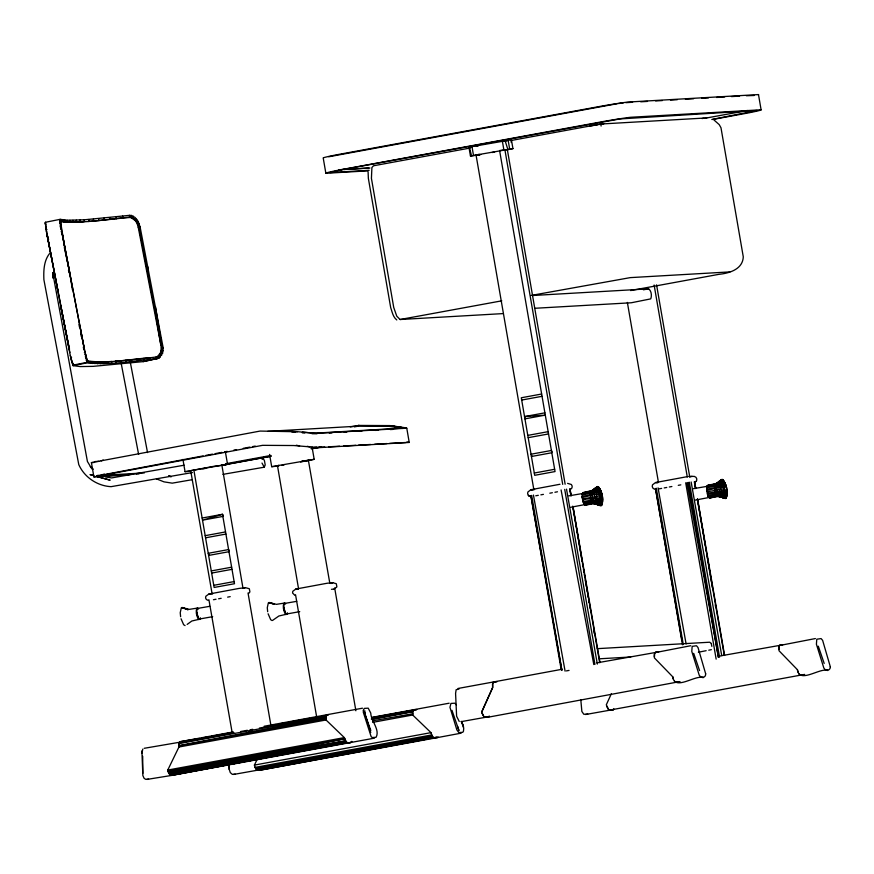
<?xml version="1.0" encoding="UTF-8"?>
<svg xmlns="http://www.w3.org/2000/svg" width="874" height="874" viewBox="0 0 874 874"><rect width="100%" height="100%" fill="white"/><g stroke="black" fill="none" stroke-linecap="round" stroke-linejoin="round"><path stroke-width="1.31" d="M141.883 753.191L142.801 749.094M142.691 756.239L142.833 773.37M602.459 497.372L601.825 499.524L600.067 495.853L582.401 499.021L582.281 495.001L592.31 492.652L596.002 490.238L597.008 486.796L598.329 486.72C602.295 491.701 603.912 499.491 601.563 505.489L592.528 503.129L590.791 498.956L590.223 493.548L590.89 491.286L597.619 486.501L601.902 494.094M600.067 495.853L600.536 492.051M726.895 490.227L726.261 492.379L724.502 488.708L706.837 491.876L706.837 486.862L714.779 485.398L720.624 481.574L721.443 479.64L722.754 479.564C726.731 484.557 728.348 492.335 725.999 498.333L716.964 495.984L715.227 491.811L714.659 486.392L715.314 484.13L722.055 479.345L726.327 486.938M724.502 488.708L724.415 485.769L720.624 481.574L720.438 483.093L716.735 485.496L706.716 487.856L708.082 495.755L708.541 496.716L718.789 495.427L723.224 496.618L725.387 498.628L726.261 492.379M703.155 677.7C695.726 674.367 674.652 691.356 672.794 676.869L654.353 657.849L654.757 652.703L690.766 645.711M827.776 670.544C820.347 667.201 799.273 684.2 797.416 669.702L778.974 650.693L779.379 645.547L815.387 638.555M602.044 504.724L602.252 499.12M726.48 497.579L726.687 491.964M45.262 222.499L45.929 227.775L45.459 222.269L60.175 219.33L67.243 220.259L84.144 219.811L129.527 215.343L131.417 215.452L135.099 217.495L138.179 221.493L140.091 226.901L163.22 348.081L162.575 353.249L158.926 358.165L143.161 361.618L93.179 366.359L80.244 366.577L73.099 365.638L70.291 355.51L60.743 306.009L69.527 349.305M115.16 361.235A517.441 20.747 -10.8 0 0 130.608 359.88A525.165 21.063 -10.8 0 0 149.203 357.881L156.752 356.931L157.167 358.722C134.192 360.547 110.845 365.66 87.815 362.699L85.018 352.572L61.65 231.402L60.175 219.33L64.72 247.331M372.641 722.361L412.79 714.987L412.714 711.644L413.664 709.732M155.441 306.534L161.723 345.219C162.433 349.163 161.996 355.073 157.604 356.592L160.729 352.386L161.286 347.961L155.801 314.651M602.066 499.415L601.563 505.489L593.009 503.577M726.502 492.259L725.999 498.333L718.308 496.388L709.502 497.896L708.672 496.945L709.961 498.038L718.625 495.886L715.97 496.366M654.244 654.287L654.189 656.549M778.865 647.131L778.81 649.393M141.894 750.93L142.855 775.533L144.112 778.319L145.674 779.324L148.58 779.16M170.419 775.118L346.454 742.299L344.345 737.612L167.764 770.06L169.873 774.746L174.527 774.877L175.259 773.796L174.024 775.041L170.419 775.118L168.398 772.376L167.764 770.06L178.941 747.008L326.144 719.957L326.078 716.625L327.018 714.703M696.512 480.842L696.796 478.963L695.999 477.335L694.327 476.396L688.636 476.461M133.296 216.195L133.099 217.877L137.284 222.4L138.955 227.142L161.723 345.219L160.674 339.855M599.979 492.914L596.188 488.719L590.354 492.543L582.412 494.007L582.281 495.001M601.825 499.524L600.951 505.784L598.559 505.227C595.194 500.54 591.949 491.068 597.008 486.796L600.296 492.171M601.552 499.436L600.252 505.565L596.866 498.508L596.002 490.238L599.903 493.504M725.988 492.291L724.688 498.409L722.995 498.071C719.63 493.395 716.385 483.923 721.443 479.64L724.732 485.026L724.415 485.769M209.705 606.327L197.753 608.402L196.77 610.478L197.229 615.067L198.759 618.595L199.971 618.934L212.688 616.662M296.756 601.334L284.804 603.399L283.821 605.485L284.279 610.063L285.809 613.592L287.022 613.93L299.738 611.658M70.291 355.51L72.138 362.568M85.018 352.572L61.825 231.566L61.104 231.719M582.412 494.007L582.27 494.542L583.34 492.554L594.014 490.063L596.767 487.648L596.112 487.452C589.863 490.554 592.157 499.436 595.423 503.894L599.214 505.423L600.241 504.44M706.837 486.862L706.705 487.386L707.776 485.398L718.439 482.918M199.49 738.464L179.815 741.753L178.875 743.665L178.941 747.008L178.875 743.665L326.078 716.625M600.11 492.466L596.527 487.55L590.573 491.778L582.63 493.242L582.477 493.843L582.947 492.739L591.294 491.09L592.222 491.691M707.186 486.25L707.372 485.594L716.177 484.087L707.776 485.398L706.902 486.698L707.066 486.097L715.008 484.633L720.963 480.405L724.546 485.321M601.268 499.174L599.52 504.866L592.528 503.129L570.809 507.259M725.704 492.029L723.956 497.721L716.964 495.984L695.245 500.103M582.15 496.508L590.212 494.728L595.97 492.051L599.892 494.203M706.574 489.364L714.637 487.583L720.405 484.906L724.327 487.058M582.761 493.395L583.81 492.696L583.537 493.351L568.843 495.853M708.235 485.54L707.973 486.206L693.279 488.697M222.914 474.363L264.265 467.197L265.204 464.935L264.44 460.664L263.609 459.145L262.091 459.287M600.984 498.748L598.788 503.763L592.048 502.397L584.105 503.861C577.878 495.46 597.15 501.49 600.241 496.705M725.42 491.592L723.224 496.618L720.842 489.156L720.438 483.093L724.338 486.359M481.782 711.96L492.718 687.543L492.816 683.097L493.537 681.949L497.088 681.589M611.319 693.814L606.294 704.826L609.003 710.223L804.648 674.411M181.322 607.78L180.23 612.718L180.623 616.705M199.971 618.934L200.463 617.852M268.373 602.776L267.28 607.714L267.673 611.702M287.022 613.93L287.513 612.86M430.882 732.663L432.564 736.716L257.065 770.136L433.646 737.689L437.251 737.623L260.671 770.07L257.065 770.136L255.044 767.394L254.41 765.089L257.349 759.014M602.601 500.223L602.295 495.722M726.731 488.577L725.573 484.6M136.748 219.276L135.328 220.652L130.772 217.397L122.262 218.096A525.296 21.063 -10.8 0 1 109.512 219.494A517.43 20.747 -10.8 0 1 88.208 221.439M481.956 713.271L484.382 717.379L488.49 717.139L489.211 716.003M613.111 709.983L613.832 708.836M654.451 653.391L655.664 652.07L658.723 651.895M779.073 646.236L779.794 645.088L782.328 644.794M586.246 504.495L585.525 505.183L584.247 504.09L585.067 505.041L594.189 503.031L587.568 504.254M710.169 496.858L709.109 497.35M600.711 498.18L598.089 502.299L591.589 501.436L583.395 502.572M725.147 491.024L722.514 495.143L716.024 494.291L708.082 495.755L707.11 493.176L721.301 491.363L724.677 489.56M582.226 497.721L582.259 496.192M706.662 490.565L720.537 486.938L724.382 487.845M326.909 714.724L325.86 717.641L326.035 719.979L344.345 737.612M49.512 253.613C43.776 260.933 43.514 270.809 43.897 279.724L78.769 464.597C84.363 477.259 97.287 485.955 111.074 486.665L192.444 472.561M248.653 593.435L249.898 591.949L249.341 588.737L245.572 587.699L239.105 588.41L208.853 594.058L205.805 596.286L205.576 597.98L206.362 599.498L208.231 600.427M298.547 588.759L277.484 465.722L278.708 465.35M329.826 583.319L308.38 460.281L307.167 460.664M45.645 224.268L45.459 222.269M133.536 474.265L96.828 476.374L98.019 475.172M182.928 459.418L185.048 471.676L227.535 464.291L225.416 452.033M754.24 95.495L746.341 95.736M570.34 489.604L571.967 487.921L572.175 486.119L571.378 484.502L567.587 483.355M694.961 482.448L696.589 480.766M138.179 221.493L136.562 222.542L135.328 220.652M600.46 497.492L597.434 500.529L591.163 500.278L583.013 501.523M724.896 490.336L721.869 493.373L715.598 493.133L707.448 494.378M187.156 624.407L191.832 621.01L200.091 619.076M128.86 474.877L93.889 476.887L91.42 462.619L260.081 431.068L297.357 431.756M460.959 721.684L489.014 716.669M585.58 714.528L613.635 709.513M488.49 717.139L680.027 681.578M261.588 769.47L233.533 774.462M431.516 734.968L433.646 737.689L438.169 737.033M272.732 620.3L278.882 616.006L287.142 614.072M244.939 587.962L244.228 588.115M139.316 224.05L137.535 224.738L136.562 222.542M593.872 503.533L585.525 505.183L584.673 504.506M720.547 480.296C714.287 483.409 716.593 492.281 719.859 496.749L724.229 498.005M710.365 497.841L709.524 497.481M720.821 496.694L717.445 496.432M101.155 460.915L103.198 460.019M104.541 474.014L97.058 476.199M197.098 608.992L198.169 608.523M200.255 618.508L199.185 618.978L198.332 617.984L196.814 612.619M284.148 603.989L285.219 603.519M287.306 613.504L286.235 613.974L285.383 612.98L283.864 607.616M333.835 589.174L336.883 586.946L336.326 583.734L332.776 582.707L327.16 583.242L295.838 589.054L292.79 591.283L292.561 592.987L294.942 595.434M330.918 583.504L332.776 582.707L331.213 583.122M479.553 154.917L470.452 155.998L468.923 147.149L511.41 139.764L512.94 148.613L507.27 149.825M511.41 139.764L511.257 142.506M269.574 454.436L271.694 466.694L314.181 459.309L312.062 447.051M314.181 459.309L305.867 461.013M93.889 476.887L262.539 445.336L293.839 445.532L319.119 447.63L409.229 442.452L406.771 428.184L405.689 427.812L390.088 425.594L358.264 425.43M702.226 118.58L703.406 118.154M562.102 669.266L493.428 681.971L492.499 684.003L492.608 687.565L481.672 711.982L483.945 716.964L488.107 717.303M143.161 361.618L158.926 358.165L158.325 356.439L156.031 357.084L156.752 356.931M470.452 155.998L512.94 148.613M69.865 352.583L45.579 226.606M84.45 349.687L80.069 326.974M630.602 290.561L718.931 274.327C729.233 273.289 742.769 269.378 743.282 256.858L720.984 127.757L719.193 124.6L713.905 119.924M328.755 156.774L617.208 103.711M227.48 464.345L221.865 465.503M711.797 119.487L757.092 110.495L619.841 118.94L341.625 169.742L329.891 172.571L369.156 170.31M689.957 476.789L692.088 476.341M140.091 226.901L138.234 227.284L137.535 224.738M747.521 110.506L704.193 118.405M59.64 221.483L60.361 221.33L59.978 219.56M59.607 222.204L60.339 222.051L59.945 220.412M59.705 223.394L60.437 223.241L60.066 221.799M45.929 228.868L46.956 229.578M60.623 229.163L61.114 228.54M129.079 217.287L133.099 217.877L132.367 218.019M130.772 217.397L131.493 217.244L131.417 215.452M133.919 219.123L134.64 218.981M84.374 352.375L85.106 352.233L87.498 362.273L72.771 365.201L72.476 363.464L73.198 363.311M71.581 357.302L70.86 358.187M84.854 354.669L85.586 354.527L85.586 355.248M85.313 356.712L86.045 356.57L86.133 357.641M85.75 358.449L86.471 358.296M161.286 347.961L163.22 348.081M161.187 350.288L163.11 350.802M160.729 352.386L162.575 353.249M159.953 354.188L161.679 355.347M158.893 355.609L159.625 355.456L160.445 357.018M747.106 110.605L744.965 111.042L749.641 112.462M534.844 308.282L631.312 302.765L650.759 298.875C651.928 295.751 651.534 290.9 648.628 288.835L532.211 295.532M168.398 772.376L256.694 756.152L344.618 738.825L168.037 771.272M698.381 652.222L706.159 650.693M708.759 650.19L711.349 649.677M479.247 154.305L476.046 155.026L533.85 489.669M325.969 717.62L178.788 745.795L325.991 718.745M372.543 719.291L412.714 711.644L371.297 719.029M105.667 474.287L203.161 455.9M205.838 455.398L212.513 454.141M215.19 453.639L221.865 452.382M224.531 451.88L227.207 451.366M233.882 450.11L236.559 449.607M243.234 448.351L249.909 447.095M252.586 446.592L255.252 446.079M242.994 588.3L221.898 465.307L214.196 466.246L190.685 470.66L212.098 593.741M243.857 761.767L174.527 774.877L374.542 738.126M246.523 761.265L253.187 760.009M255.853 759.506L262.517 758.239M265.183 757.736L271.847 756.48M274.512 755.977L277.189 755.475M283.853 754.207L286.519 753.705M437.142 737.645L461.177 733.155M559.994 484.262L530.868 489.713L527.841 492.051L527.634 493.854L528.431 495.471L530.103 496.421M144.221 748.297L183.922 741.513L183.376 741.403M427.441 739.022L260.671 770.07L257.612 770.245L255.044 767.394L431.625 734.958M430.117 738.519L436.825 737.274M504.418 141.217L507.062 140.736M470.212 148.012L373.515 165.776L371.909 167.502L371.428 178.329L393.726 307.44L396.763 316.159L400.074 319.513L503.424 313.58M510.503 140.616L600.766 124.021L706.815 117.924M491.953 152.535L494.586 152.054M712.627 119.487L747.401 113.096A28.514 0.994 -9.8 0 0 761.101 109.785L758.49 94.567L627.958 102.061A28.514 0.994 -9.8 0 0 601.793 106.082L336.949 154.742A28.514 0.994 -9.8 0 0 323.227 158.052L325.86 173.27L368.009 170.856M400.074 319.513L501.774 300.831M531.228 295.423L630.252 277.626L729.921 271.901M643.417 289.797L648.628 288.835M350.234 426.905L359.094 425.376M354.352 426.883L358.373 426.141L388.854 426.326L402.947 428.435L400.718 427.244L388.755 425.616M541.651 394.021L521.297 397.768L534.691 475.314L555.045 471.567L499.6 150.568L502.626 150.044L507.335 149.585L565.139 484.229M521.691 400.052L542.044 396.304M225.416 463.81L270.929 455.452M311.1 448.078L316.454 447.095M221.493 465.263L271.038 456.173M311.199 448.788L320.572 447.073M221.581 465.35L270.907 456.294M312.237 448.701L321.566 446.996M202.823 468.89L205.423 468.42M524.553 416.581L545.3 415.117L524.946 418.864L524.553 416.581L544.906 412.834M300.59 461.985L303.234 461.494M527.798 435.394L548.151 431.658M528.191 437.677L548.544 433.941M202.145 518.031L222.499 514.283L223.143 515.332L222.87 516.425L202.517 520.172L222.499 514.283L234.494 583.723L214.141 587.459L193.842 469.983M534.298 473.031L554.651 469.283M205.193 535.664L225.547 531.927M205.565 537.805L225.918 534.058M535.751 495.787L538.308 495.318M540.864 494.837L543.42 494.367M549.812 493.198L552.368 492.728M554.924 492.259L557.481 491.789M585.132 492.455L591.753 491.232M211.279 570.93L231.643 567.193M659.094 488.861L661.651 488.391M664.207 487.921L666.764 487.452M669.32 486.982L671.877 486.512M678.268 485.332L680.824 484.862M211.65 573.071L232.003 569.335M213.769 585.318L234.123 581.581M710.682 497.35L713.326 496.858M213.442 599.728L216.02 599.258M218.598 598.788L221.177 598.308M227.633 597.128L230.212 596.647M457.943 688.483L493.537 681.949M596.855 662.874L658.067 652.037M179.815 741.753L233.347 731.92M264.123 726.261L362.502 708.191M566.407 670.904L569.05 670.413M179.083 742.824L233.948 732.751M240.645 731.516L247.331 730.293M250.008 729.801L252.684 729.309M259.381 728.075L326.286 715.784M249.177 731.199L251.821 730.719M372.324 717.303L449.149 703.209M376.29 717.117L378.966 716.625M385.653 715.391L388.329 714.899M395.015 713.676L397.692 713.184M400.368 712.692L407.066 711.458M409.742 710.966L416.428 709.743M720.132 655.959L782.689 644.87M168.846 773.337L345.427 740.901L347.557 742.78L350.605 742.605L351.84 741.36L350.998 742.452L347.448 742.802M169.338 774.146L345.918 741.698M170.976 775.227L347.557 742.78M254.41 765.089L430.991 732.641L412.681 714.998L412.604 711.665L413.555 709.754L416.745 709.546M255.481 768.366L432.062 735.919M255.984 769.164L432.564 736.716M202.178 737.984L208.897 736.749M211.584 736.269L218.292 735.045M220.98 734.553L231.73 732.587M270.678 725.486L276.053 724.513M278.74 724.022L285.459 722.798M288.147 722.306L294.855 721.083M297.542 720.591L304.261 719.368M306.949 718.876L309.636 718.384M316.355 717.161L319.032 716.669M321.719 716.188L328.438 714.965M371.887 717.652L413.249 710.158M187.954 740.791L190.641 740.3M202.724 738.126L205.412 737.634M174.024 775.041L146.887 779.433M184.163 465.208L111.621 477.914L105.361 476.92M372.488 720.832L412.637 713.763M192.236 479.684L172.222 483.158L163.995 481.858L156.413 478.843M256.694 756.152L345.427 740.901L344.236 737.634M476.221 146.373L478.023 146.067M301.88 461.079L308.38 460.281M282.007 465.263L283.995 464.924M686.811 476.734L655.489 482.557L652.463 484.884L652.255 486.687L653.053 488.315L654.724 489.254M589.742 126.053L598.067 124.687M278.085 466.071L271.694 466.694M478.493 154.884L480.755 154.567M599.258 124.49L603.737 123.879M618.421 103.547L623.271 102.903M190.237 471.228L185.048 471.676M83.751 221.745A515.682 20.681 -10.8 0 1 66.872 222.204A525.296 21.063 -10.8 0 1 61.027 221.614L59.803 221.275L60.535 221.122C83.533 224.072 106.857 218.97 129.811 217.145L129.527 215.343M87.979 361.399L86.755 361.06L87.487 360.907C108.19 363.781 129.243 359.29 149.935 357.728L150.273 359.531M331.454 589.316L333.66 589.12M277.484 465.722L279.396 465.58M534.615 489.495L531.042 489.768L532.954 489.888M658.046 482.426L655.664 482.601L657.576 482.732M344.137 169.512L369.921 168.016M625.839 102.662L632.601 102.269M640.729 101.799L647.492 101.417M655.62 100.947L662.394 100.554M670.511 100.095L677.284 99.702M685.413 99.232L693.53 98.773M701.658 98.303L708.432 97.91M716.549 97.451L724.677 96.981M731.44 96.588L739.568 96.118M761.112 109.785L630.591 117.28A28.514 0.994 -9.8 0 0 604.415 121.311L339.571 169.971A28.514 0.994 -9.8 0 0 325.871 173.27M468.923 147.149L472.233 146.963M338.97 169.742L368.762 168.027M267.761 431.352L358.373 426.141M406.771 428.184L316.661 433.362L291.676 431.188L285.011 431.308M317 433.766L311.985 433.723M329.214 433.067L331.923 432.914M344.137 432.204L346.847 432.051M359.061 431.352L361.781 431.199M375.35 430.412L378.06 430.259M390.274 429.56L392.994 429.407M91.42 462.619L94.119 462.466M98.085 475.576L144.319 472.921M136.257 474.101L138.977 473.948M208.853 594.058L212.601 593.839M298.34 588.912L295.838 589.054L297.761 589.207M597.303 648.661L709.666 642.215L711.086 643.198M599.509 658.788L630.755 656.997M493.93 681.786L496.978 681.611M458.948 689.062L456.13 689.75L455.583 693.475L456.61 716.221L459.221 721.443M612.729 710.147L608.566 709.797L606.578 706.116M587.754 714.069L583.843 714.287L581.865 711.48L580.806 699.692M235.226 774.178L232.32 774.353L230.277 772.572L229.239 769.36L229.075 763.985M316.65 447.477L324.757 447.018M328.799 446.8L339.604 446.199M343.657 445.969L355.816 445.292M358.515 445.139L370.663 444.462M374.717 444.232L386.876 443.555M389.575 443.402L405.776 442.495M95.08 461.548L98.871 461.406M803.73 675.045L800.125 675.099L799.033 674.062M679.109 682.201L675.504 682.266L674.411 681.217M291.774 431.909L295.062 432.193M302.459 432.149L314.181 433.209L403.744 428.063L400.718 427.244M302.317 432.849L304.851 433.089M181.934 607.506L187.965 609.691L181.934 607.506L189.385 609.353L197.786 608.02L196.606 608.533C195.776 612.237 196.421 616.662 198.911 619.6M296.264 445.216L299.607 445.926M599.946 495.001L596.101 494.094L582.346 497.524L584.105 503.861M307.287 446.286L309.757 446.876M406.88 441.862L409.229 442.452M168.682 476.002L171.282 476.712L168.758 476.013M97.189 476.636L110.157 480.176L96.315 476.319M93.802 475.62L90.022 474.571L93.605 475.609M393.431 426.13L397.604 427.408M270.416 603.344L268.984 602.503L276.435 604.349L284.837 603.016L283.657 603.541C282.826 607.233 283.471 611.658 285.962 614.597M268.984 602.503L273.813 604.251M271.366 603.005L273.802 604.12M284.804 603.399L285.645 603.901M272.109 620.573L270.689 619.721L268.11 613.766M197.753 608.402L198.595 608.905M185.059 625.576L183.638 624.724L181.06 618.77M396.774 319.95C392.95 317.043 392.142 311.789 390.667 307.528L368.358 178.34L368.096 171.872M90.306 466.661L93.234 469.196M264.265 467.197L261.992 463.056M72.476 363.464L73.099 365.638L87.815 362.699L87.192 360.525M456.37 704.892L454.851 703.199L450.929 703.428L449.957 707.317L456.873 729.921L458.817 732.543L462.739 732.325L463.449 731.298L463.723 728.424L461.789 722.099M707.831 495.427L708.541 496.716M708.246 496.29L709.022 497.437M583.81 503.435L584.586 504.593M91.846 468.89L87.411 461.45L52.702 272.557L53.041 277.877M46.388 231.479L68.817 347.218M722.754 479.564L725.245 484.994M598.329 486.72L600.809 492.138M723.486 480.263L725.518 485.256M599.051 487.408L601.094 492.412M86.471 360.678L86.133 359.793L86.854 359.64L87.094 361.235M726.141 486.621L726.545 487.725M601.137 491.756L602.12 494.87M724.218 481.366L725.802 485.693M599.783 488.511L601.378 492.838M461.483 721.389L462.849 725.18M370.816 730.467L365.343 715.336L364.786 710.671M60.656 225.94L60.951 226.781M818.315 646.203L824.182 663.421M693.694 653.359L699.561 670.577M451.989 710.354L458.959 730.609L457.67 726.458M724.928 482.83L726.076 486.261M600.493 489.986L601.64 493.406M798.071 672.172L797.416 669.702M673.45 679.338L672.794 676.869M461.996 722.153L463.624 727.212M505.008 140.386L507.739 149.05M364.534 712.277L370.751 732.543M60.306 223.668L60.23 226.934M48.583 239.651L47.098 234.505L57.804 290.157M711.305 643.646L711.829 646.356M469.338 146.985L471.49 155.681M45.23 223.34L45.612 224.989M64.315 247.506L69.461 271.29L72.476 289.993M601.705 493.766L602.164 495.973M46.923 234.33L51.664 258.3M83.347 347.12L83.86 349.797M138.234 227.284L160.991 345.361M122.633 216.151L122.983 217.943M116.089 216.894L116.439 218.686M143.391 358.471L143.729 360.263M109.895 217.55L110.233 219.352M104.039 218.15L104.388 219.942M98.544 218.675L98.882 220.467M93.387 219.123L93.736 220.914M88.591 219.505L88.93 221.297M84.144 219.811L84.483 221.603M80.047 220.04L80.397 221.832M76.311 220.204L76.661 221.996M72.935 220.303L73.285 222.094M69.909 220.314L70.259 222.105M67.243 220.259L67.593 222.051M64.938 220.139L65.288 221.93M62.994 219.942L63.332 221.734M90.284 361.519L90.634 363.311M61.399 219.669L61.748 221.461M68.478 270.11L68.991 272.764M78.977 324.527L79.49 327.182M80.769 333.824L81.282 336.479M137.185 359.138L137.535 360.929M131.34 359.727L131.679 361.519M125.834 360.252L126.173 362.044M120.678 360.7L121.027 362.492M121.267 363.759L138.627 454.425M115.881 361.082L116.231 362.874M111.435 361.388L111.785 363.18M107.349 361.628L107.688 363.42M103.613 361.792L103.951 363.584M100.226 361.88L100.576 363.671M97.211 361.902L97.549 363.693M94.545 361.847L94.884 363.639M92.229 361.716L92.578 363.508M88.7 361.246L89.039 363.038M61.825 231.566L69.461 271.29M130.204 361.727L147.542 452.59M561.097 489.953L593.796 664.546M686.986 482.579L718.417 657.39L688.209 482.393M658.067 487.878L686.112 643.974M533.446 495.034L565.085 671.145M530.868 495.656L561.895 670.402L531.676 495.405M691.148 481.978L721.716 655.587M566.527 489.145L597.335 664.087M682.048 640.817L655.489 488.533L682.485 644.772M530.868 495.689L561.152 669.353M208.908 599.739L232.233 733.024M46.235 229.72L46.617 231.949M697.605 499.152L724.601 655.445M694.306 481.782L695.464 488.457M697.31 499.152L724.306 655.445M656.571 284.88L689.761 477.073M689.335 482.219L719.564 657.215M654.123 285.022L687.325 477.215M685.697 482.798L716.156 659.138M600.766 124.021L601.115 126.042M627.368 302.426L658.472 482.514M656.298 488.249L683.293 644.542M573.005 506.494L599.979 662.579M569.684 488.937L570.842 495.624M572.689 506.308L599.684 662.601M508.1 139.949L509.618 148.798M564.713 489.374L594.943 664.371M504.899 149.727L562.703 484.371M502.31 140.845L503.839 149.694M471.949 146.417L473.479 155.266M334.676 588.016L355.882 710.77M295.554 594.768L316.759 717.521M248.03 592.987L271.082 726.425M697.518 499.229L705.384 546.042M705.831 548.719L706.279 551.396M706.727 554.061L709.655 571.454M710.103 574.131L710.551 576.807M710.999 579.484L711.447 582.16M711.895 584.826L712.343 587.503M715.271 604.895L715.719 607.572M572.896 506.385L582.106 561.228M582.554 563.905L583.013 566.571M583.461 569.247L583.908 571.924M584.356 574.6L584.804 577.277M585.252 579.954L586.378 586.64M586.825 589.316L587.273 591.993M587.721 594.67L588.169 597.335M588.628 600.012L589.076 602.689M589.524 605.365L589.972 608.042M593.785 630.777L594.244 633.453M71.744 361.224L71.919 362.59M71.318 359.498L71.406 360.569M727.037 493.078L726.84 489.44M147.761 266.723L148.121 274.829M602.415 496.585L602.47 498.191M726.884 490.926L727.004 494.892M602.448 498.071L602.568 502.037M229.032 764.095L229.207 769.502M52.953 273.42L53.085 278.052M726.807 491.516L726.818 496.41M602.383 498.661L602.383 503.555M758.49 94.567A28.514 0.994 -9.8 0 1 758.228 94.829M110.703 361.541A515.693 20.681 -10.8 0 1 91.519 361.869A525.165 21.063 -10.8 0 1 89.563 361.672M363.376 710.234L363.311 712.299L371.133 736.607L372.182 737.525L376.093 737.295C380.212 729.604 370.849 720.842 370.762 713.075L368.205 708.169L364.294 708.399L363.376 710.234M705.679 673.854L705.394 675.755L704.226 676.989L700.784 677.066L699.244 675.252L691.782 651.381L692.164 646.378L696.48 645.733L698.009 647.536L705.679 673.854M830.3 666.698L830.016 668.599L828.847 669.834L825.406 669.899L823.865 668.097L816.403 644.225L816.786 639.222L821.101 638.577L822.631 640.38L830.3 666.698M531.698 455.321L531.447 456.49L551.8 452.754L552.051 451.585L551.407 450.471L531.042 454.207L531.698 455.321M208.875 554.345L208.602 555.438L228.966 551.702L229.228 550.598L228.595 549.56L208.241 553.297L208.875 554.345M530.31 496.487L528.431 495.471L530.31 496.487M695.759 488.468L694.611 481.782L695.726 488.522M571.148 495.733L569.99 489.003L571.104 495.678"/></g></svg>
